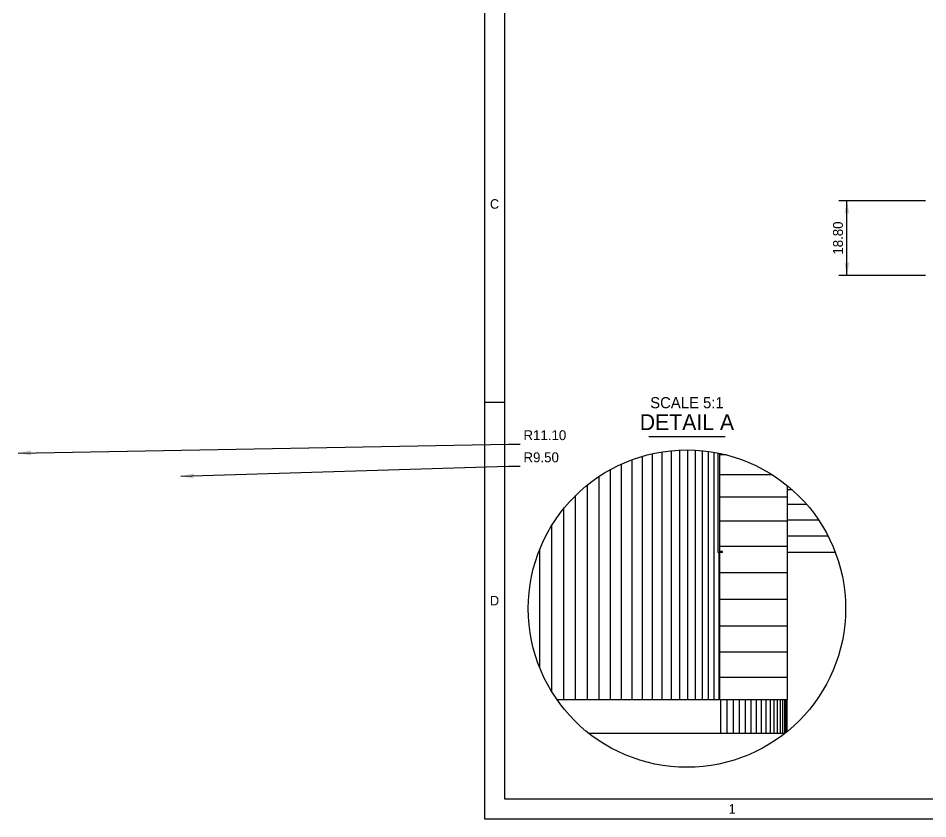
# Model space of a CAD drawing. Header units: millimetres. Extents: x -113 to 601, y 5 to 415.
# Drawn here: x -112.6 to 116.7, y 5 to 206.8 of the extents above; entities that cross this region are included whole.
import ezdxf
from ezdxf.enums import TextEntityAlignment as Align

# ---------------------------------------------------------------- set-up
doc = ezdxf.new("R2010")
doc.units = ezdxf.units.MM
for name, color, linetype in [('DIM', 3, 'CONTINUOUS'), ('FRAME', 7, 'CONTINUOUS'), ('SECTION', 7, 'CONTINUOUS'), ('TEXT', 3, 'CONTINUOUS'), ('TITLE', 7, 'CONTINUOUS'), ('VISIBLE', 7, 'CONTINUOUS')]:
    doc.layers.add(name, color=color, linetype=linetype)

msp = doc.modelspace()

# ---------------------------------------------------------------- linework, layer by layer
at = {"layer": 'DIM'}
for p, q in [((116.117457, 160.8), (94.317457, 160.8)), ((96.317457, 142), (96.317457, 160.8)), ((116.117457, 142), (94.317457, 142)), ((-112.571996, 97.192463), (11, 99.457031)), ((11, 99.457031), (14, 99.457031)), ((-71.554434, 91.34324), (11, 93.872299)), ((11, 93.872299), (14, 93.872299))]:
    msp.add_line(p, q, dxfattribs=at)
for points in [[(96.317457, 160.8), (95.709457, 157.6), (96.925457, 157.6)], [(96.317457, 142), (96.925457, 145.2), (95.709457, 145.2)], [(-112.571996, 97.192463), (-109.361393, 96.643198), (-109.383674, 97.858994)], [(-71.554434, 91.34324), (-68.337317, 90.833511), (-68.374552, 92.048941)]]:
    msp.add_solid(points, dxfattribs=at)
at = {"layer": 'FRAME'}
for p, q in [((10, 410), (10, 10)), ((10, 10), (584, 10))]:
    msp.add_line(p, q, dxfattribs=at)
at = {"layer": 'SECTION'}
msp.add_circle((56, 58), 40, dxfattribs=at)
at = {"layer": 'TEXT'}
msp.add_line((46.4, 101.4), (65.6, 101.4), dxfattribs=at)
at = {"layer": 'TITLE'}
for p, q in [((5, 415), (5, 5)), ((5, 110), (10, 110)), ((5, 5), (589, 5))]:
    msp.add_line(p, q, dxfattribs=at)
at = {"layer": 'VISIBLE'}
for p, q in [((44.831332, 35.115), (44.831332, 96.409125)), ((47.356636, 35.115), (47.356636, 97.05499)), ((49.772039, 35.115), (49.772039, 97.512182)), ((52.068098, 35.115), (52.068098, 97.806283)), ((54.235836, 35.115), (54.235836, 97.961078)), ((56.266775, 35.115), (56.266775, 97.99911)), ((58.152975, 35.115), (58.152975, 97.942017)), ((59.88706, 35.115), (59.88706, 97.810687)), ((61.462251, 35.115), (61.462251, 97.625293)), ((62.872388, 35.115), (62.872388, 97.405206)), ((63.856563, 72.115), (63.856563, 97.220842)), ((64.25, 97.139973), (64.25, 72.365)), ((65.880573, 96.760473), (64.25, 96.760473)), ((39.490915, 35.115), (39.490915, 94.434189)), ((42.206004, 35.115), (42.206004, 95.546314)), ((36.696682, 35.115), (36.696682, 93.034011)), ((33.834231, 35.115), (33.834231, 91.296827)), ((77.573776, 91.683411), (64.25, 91.683411)), ((30.914755, 35.115), (30.914755, 89.156548)), ((81.25, 89.023177), (81.25, 87.953711)), ((82.509907, 87.953711), (81.25, 87.953711)), ((81.25, 87.953711), (81.25, 86.652283)), ((27.949667, 35.115), (27.949667, 86.516291)), ((81.25, 86.070605), (64.25, 86.070605)), ((81.25, 86.652283), (81.25, 86.070605)), ((81.25, 86.070605), (81.25, 85.459005)), ((81.25, 85.459005), (81.25, 84.216099)), ((24.950564, 35.115), (24.950564, 83.217702)), ((86.211193, 84.216099), (81.25, 84.216099)), ((81.25, 84.216099), (81.25, 80.311909)), ((89.199077, 80.311909), (81.25, 80.311909)), ((81.25, 80.311909), (81.25, 80.128232)), ((21.92917, 37.043412), (21.92917, 78.956588)), ((81.25, 80.01884), (64.25, 80.01884)), ((81.25, 80.128232), (81.25, 80.01884)), ((81.25, 80.01884), (81.25, 79.627021)), ((81.25, 79.627021), (81.25, 76.268697)), ((91.584473, 76.268697), (81.25, 76.268697)), ((81.25, 76.268697), (81.25, 74.365541)), ((81.25, 73.632475), (64.25, 73.632475)), ((64.25, 73.632475), (64.25, 72.365)), ((81.25, 74.365541), (81.25, 73.632475)), ((81.25, 73.632475), (81.25, 73.100076)), ((18.897301, 43.053772), (18.897301, 72.946228)), ((65, 72.115), (63.856563, 72.115)), ((64.111957, 35.115), (64.111957, 72.115)), ((65, 72.365), (64.25, 72.365)), ((64.25, 72.115), (64.25, 63.866844)), ((65, 72.115), (65, 72.365)), ((81.25, 73.100076), (81.25, 72.115)), ((81.25, 72.115), (81.25, 67.021636)), ((93.426819, 72.115), (81.25, 72.115)), ((81.25, 67.021636), (64.25, 67.021636)), ((81.25, 67.021636), (81.25, 60.300321)), ((64.25, 63.866844), (64.25, 60.300321)), ((81.25, 60.300321), (64.25, 60.300321)), ((64.25, 60.300321), (64.25, 57.344727)), ((81.25, 60.300321), (81.25, 53.584432)), ((64.25, 57.344727), (64.25, 35.115)), ((81.25, 53.584432), (64.25, 53.584432)), ((81.25, 53.584432), (81.25, 46.989778)), ((81.25, 46.989778), (64.25, 46.989778)), ((81.25, 46.989778), (81.25, 40.630079)), ((81.25, 40.630079), (64.25, 40.630079)), ((81.25, 40.630079), (81.25, 35.115)), ((23.193343, 35.115), (64.53, 35.115)), ((64.53, 26.615), (64.53, 35.115)), ((64.53, 35.115), (66.15, 35.115)), ((66.15, 26.615), (66.15, 35.115)), ((66.15, 35.115), (67.735, 35.115)), ((67.735, 26.615), (67.735, 35.115)), ((67.735, 35.115), (69.275, 35.115)), ((69.275, 26.615), (69.275, 35.115)), ((69.275, 35.115), (70.76, 35.115)), ((70.76, 26.615), (70.76, 35.115)), ((70.76, 35.115), (72.18, 35.115)), ((72.18, 26.615), (72.18, 35.115)), ((72.18, 35.115), (73.53, 35.115)), ((73.53, 26.615), (73.53, 35.115)), ((73.53, 35.115), (74.79, 35.115)), ((74.79, 26.615), (74.79, 35.115)), ((74.79, 35.115), (75.96, 35.115)), ((75.96, 26.615), (75.96, 35.115)), ((75.96, 35.115), (77.03, 35.115)), ((77.03, 26.615), (77.03, 35.115)), ((77.03, 35.115), (77.99, 35.115)), ((77.99, 26.615), (77.99, 35.115)), ((77.99, 35.115), (78.84, 35.115)), ((78.84, 26.615), (78.84, 35.115)), ((78.84, 35.115), (79.565, 35.115)), ((79.565, 26.615), (79.565, 35.115)), ((79.565, 35.115), (80.165, 35.115)), ((80.165, 26.615), (80.165, 35.115)), ((80.165, 35.115), (80.64, 35.115)), ((80.64, 26.615), (80.64, 35.115)), ((80.64, 35.115), (80.975, 35.115)), ((80.975, 26.75501), (80.975, 35.115)), ((80.975, 35.115), (81.18, 35.115)), ((81.18, 26.919981), (81.18, 35.115)), ((81.18, 35.115), (81.25, 35.115)), ((81.25, 26.976823), (81.25, 35.115)), ((31.201174, 26.615), (64.53, 26.615)), ((64.53, 26.615), (66.15, 26.615)), ((66.15, 26.615), (67.735, 26.615)), ((67.735, 26.615), (69.275, 26.615)), ((69.275, 26.615), (70.76, 26.615)), ((70.76, 26.615), (72.18, 26.615)), ((72.18, 26.615), (73.53, 26.615)), ((73.53, 26.615), (74.79, 26.615)), ((74.79, 26.615), (75.96, 26.615)), ((75.96, 26.615), (77.03, 26.615)), ((77.03, 26.615), (77.99, 26.615)), ((77.99, 26.615), (78.84, 26.615)), ((78.84, 26.615), (79.565, 26.615)), ((79.565, 26.615), (80.165, 26.615)), ((80.165, 26.615), (80.64, 26.615)), ((80.64, 26.615), (80.798826, 26.615))]:
    msp.add_line(p, q, dxfattribs=at)

# ---------------------------------------------------------------- texts
at = {"layer": 'TEXT'}
msp.add_text('18.80', height=2.5, rotation=90, dxfattribs=at).set_placement((95.317457, 151.4), align=Align.CENTER)
for s, height, p in [('SCALE 5:1', 2.8, (56, 108.5)), ('DETAIL A', 4, (56, 103))]:
    msp.add_text(s, height=height, dxfattribs=at).set_placement(p, align=Align.CENTER)
for s, p in [('R11.10', (14.8, 100.457031)), ('R9.50', (14.8, 94.872299))]:
    msp.add_text(s, height=2.5, dxfattribs=at).set_placement(p)
at = {"layer": 'TITLE'}
for s, p in [('C', (7.5, 160)), ('D', (7.5, 60)), ('1', (67.4, 7.5))]:
    msp.add_text(s, height=2.4, dxfattribs=at).set_placement(p, align=Align.MIDDLE_CENTER)

doc.saveas('drawing.dxf')
